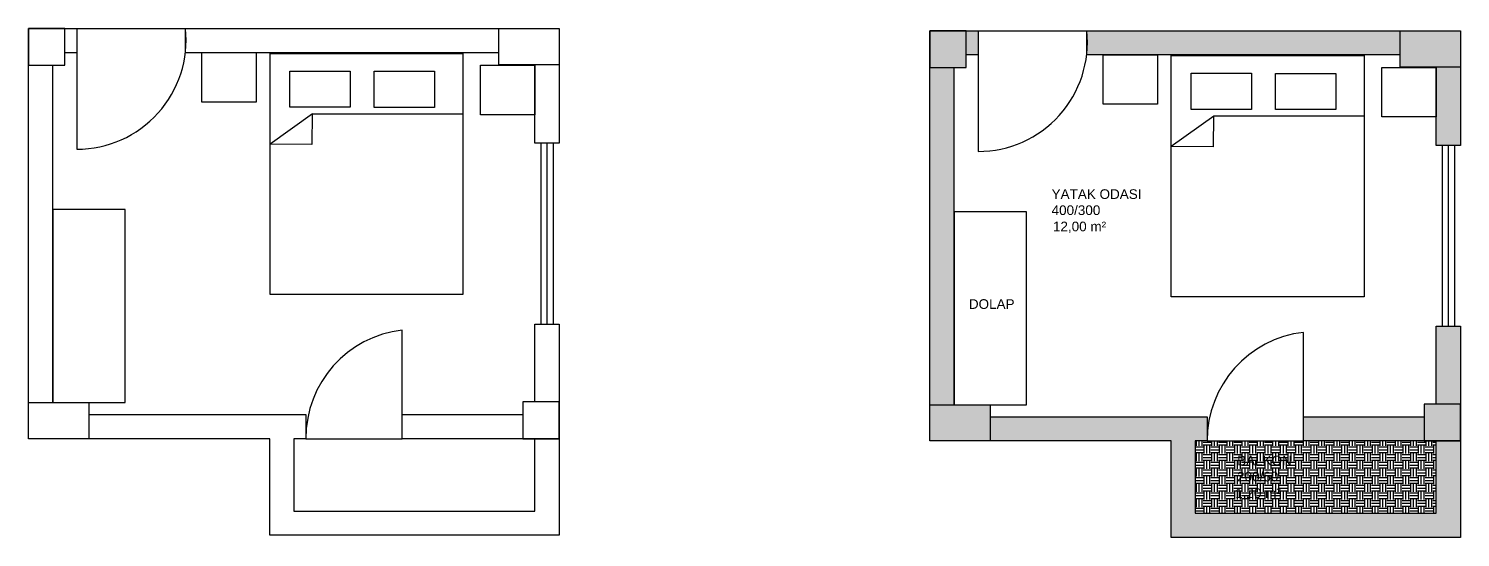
# Model space of a CAD drawing. Header units: millimetres. Extents: x 1751 to 4239, y 1841 to 2290.
# Drawn here: x 3052 to 4239, y 1841 to 2263 of the extents above; entities that cross this region are included whole.
import ezdxf

# ---------------------------------------------------------------- set-up
doc = ezdxf.new("R2010")
doc.units = ezdxf.units.MM
for name, color, linetype in [('kapı pencere', 170, 'Continuous'), ('kolon', 10, 'Continuous'), ('Layer1', 50, 'Continuous'), ('teşrif', 220, 'Continuous')]:
    doc.layers.add(name, color=color, linetype=linetype)
doc.styles.get("Standard").update_dxf_attribs({"font": 'arial.ttf'})

# ---------------------------------------------------------------- blocks, each defined once
blk = doc.blocks.new('DOLAP')
at = {"layer": 'teşrif'}
blk.add_lwpolyline([(3600, 2099.7), (3660, 2099.7), (3660, 2259.7), (3600, 2259.7), (3600, 2099.7)], dxfattribs=at)
blk = doc.blocks.new('YATAK')
at = {"layer": 'teşrif'}
for p, q in [((3600.5, 2150.1), (3600.9, 2150.1)), ((3600.9, 2125.1), (3636.2, 2150.3)), ((3636, 2150.1), (3635.6, 2124.5)), ((3635.8, 2150.1), (3760.8, 2150.1)), ((3635.6, 2124.5), (3600.9, 2124.8))]:
    blk.add_line(p, q, dxfattribs=at)
for points in [[(3600.9, 2200.2), (3760.9, 2200.2), (3760.9, 2000.2), (3600.9, 2000.2), (3600.9, 2200.2)], [(3617.3, 2155.5), (3617.3, 2185.5), (3667.3, 2185.5), (3667.3, 2155.5), (3617.3, 2155.5)], [(3687.4, 2155.4), (3687.4, 2185.4), (3737.4, 2185.4), (3737.4, 2155.4), (3687.4, 2155.4)]]:
    blk.add_lwpolyline(points, dxfattribs=at)
blk = doc.blocks.new('KOMODİN')
at = {"layer": 'teşrif'}
blk.add_lwpolyline([(3578.6, 2249.7), (3623.6, 2249.7), (3623.6, 2208.7), (3578.6, 2208.7)], close=True, dxfattribs=at)

msp = doc.modelspace()

# ---------------------------------------------------------------- hatches: boundary and pattern name
at = {"layer": 'teşrif', "true_color": 0xed1f24}
h = msp.add_hatch(color=240, dxfattribs=at)
h.dxf.hatch_style = 1
h.paths.add_polyline_path([(3829.319, 2261.067), (3799.319, 2261.067), (3799.319, 2230.66), (3829.319, 2230.66)])
h.paths.add_polyline_path([(3849.319, 1951.067), (3819.319, 1951.067), (3799.319, 1951.067), (3799.319, 1921.067), (3849.319, 1921.067)])
h.paths.add_polyline_path([(4239.319, 2261.067), (4189.319, 2261.067), (4189.319, 2231.067), (4239.319, 2231.067)])
h.paths.add_polyline_path([(4239.319, 1951.473), (4209.319, 1951.473), (4209.319, 1921.067), (4239.319, 1921.067)])
at = {"layer": 'teşrif'}
h = msp.add_hatch(color=8, dxfattribs=at)
h.dxf.hatch_style = 1
h.paths.add_polyline_path([(3819.319, 2230.66), (3799.319, 2230.66), (3799.319, 1951.067), (3819.319, 1951.067), (3819.319, 2111.067)])
h.paths.add_polyline_path([(3839.319, 2261.067), (3829.319, 2261.067), (3829.319, 2241.067), (3839.319, 2241.067)])
h.paths.add_polyline_path([(4189.319, 2261.067), (3929.458, 2261.067, -0.05534273), (3929.319, 2241.067), (3943.095, 2241.067), (3943.095, 2241.111), (3988.095, 2241.111), (4189.319, 2241.067)])
h.paths.add_polyline_path([(4029.319, 1941.067), (3849.319, 1941.067), (3849.319, 1921.067), (3999.319, 1921.067), (3999.319, 1841.067), (4239.319, 1841.067), (4239.319, 1921.067), (4219.319, 1921.067), (4219.319, 1861.067), (4019.319, 1861.067), (4019.319, 1921.067), (4029.319, 1921.067, -0.00308639), (4029.319, 1922.178)])
h.paths.add_polyline_path([(4209.319, 1941.067), (4109.319, 1941.067), (4109.319, 1921.067), (4209.319, 1921.067)], flags=17)
h.paths.add_polyline_path([(4239.319, 2016.067), (4219.319, 2016.067), (4219.319, 1951.473), (4239.319, 1951.473)])
h.paths.add_polyline_path([(4239.319, 2231.067), (4219.319, 2231.067), (4219.319, 2166.067), (4239.319, 2166.067)])
at = {"layer": 'teşrif', "true_color": 0xc7c8ca}
h = msp.add_hatch(dxfattribs=at)
h.set_pattern_fill('EARTH', color=9)
h.paths.add_polyline_path([(4219.319, 1921.067), (4209.319, 1921.067), (4109.319, 1921.067), (4029.319, 1921.067), (4019.319, 1921.067), (4019.319, 1861.067), (4219.319, 1861.067)])

# ---------------------------------------------------------------- linework, layer by layer
at = {"layer": 'kapı pencere'}
for p, q in [((3091.631, 2262.899), (3091.631, 2162.899)), ((3091.631, 2262.899), (3181.631, 2262.899)), ((3839.319, 2261.067), (3839.319, 2161.067)), ((3839.319, 2261.067), (3929.319, 2261.067)), ((3476.631, 2167.899), (3476.631, 2017.899)), ((3481.631, 2167.899), (3481.631, 2017.899)), ((3486.631, 2167.899), (3486.631, 2017.899)), ((4224.319, 2166.067), (4224.319, 2016.067)), ((4229.319, 2166.067), (4229.319, 2016.067)), ((4234.319, 2166.067), (4234.319, 2016.067)), ((3361.631, 1922.899), (3361.631, 2012.899)), ((4109.319, 1921.067), (4109.319, 2011.067)), ((3281.631, 1922.899), (3361.631, 1922.899)), ((4029.319, 1921.067), (4109.319, 1921.067))]:
    msp.add_line(p, q, dxfattribs=at)
for centre, radius, start, end in [((3091.631, 2253.524), 90.625, 270, 5.937772), ((3839.319, 2251.692), 90.625, 270, 5.937772), ((3371.631, 1923.455), 90.002, 96.379248, 180.353673), ((4119.319, 1921.622), 90.002, 96.379248, 180.353673)]:
    msp.add_arc(centre, radius, start, end, dxfattribs=at)
at = {"layer": 'kolon'}
for points in [[(3051.631, 2232.493), (3081.631, 2232.493), (3081.631, 2262.899), (3051.631, 2262.899)], [(3799.319, 2230.66), (3829.319, 2230.66), (3829.319, 2261.067), (3799.319, 2261.067)], [(3461.631, 1922.899), (3491.631, 1922.899), (3491.631, 1953.306), (3461.631, 1953.306)], [(4209.319, 1921.067), (4239.319, 1921.067), (4239.319, 1951.473), (4209.319, 1951.473)]]:
    msp.add_lwpolyline(points, close=True, dxfattribs=at)
for points in [[(3491.631, 2262.899), (3491.631, 2232.899), (3441.631, 2232.899), (3441.631, 2262.899), (3491.631, 2262.899)], [(4239.319, 2261.067), (4239.319, 2231.067), (4189.319, 2231.067), (4189.319, 2261.067), (4239.319, 2261.067)], [(3101.631, 1952.899), (3101.631, 1922.899), (3051.631, 1922.899), (3051.631, 1952.899), (3101.631, 1952.899)], [(3849.319, 1951.067), (3849.319, 1921.067), (3799.319, 1921.067), (3799.319, 1951.067), (3849.319, 1951.067)]]:
    msp.add_lwpolyline(points, dxfattribs=at)
at = {"layer": 'Layer1'}
for points in [[(3491.631, 1942.899), (3491.631, 1842.899), (3251.631, 1842.899), (3251.631, 1922.899), (3051.631, 1922.899), (3051.631, 2262.899), (3091.631, 2262.899), (3091.631, 2242.899), (3081.631, 2242.899)], [(3441.631, 2242.899), (3181.631, 2242.899), (3181.631, 2262.899), (3491.631, 2262.899), (3491.631, 2167.899), (3471.631, 2167.899), (3471.631, 2232.899)], [(4239.319, 1941.067), (4239.319, 1841.067), (3999.319, 1841.067), (3999.319, 1921.067), (3799.319, 1921.067), (3799.319, 2261.067), (3839.319, 2261.067), (3839.319, 2241.067), (3829.319, 2241.067)], [(4189.319, 2241.067), (3929.319, 2241.067), (3929.319, 2261.067), (4239.319, 2261.067), (4239.319, 2166.067), (4219.319, 2166.067), (4219.319, 2231.067)], [(3071.631, 1952.899), (3071.631, 2232.493)], [(3819.319, 1951.067), (3819.319, 2230.66)], [(3471.631, 1953.306), (3471.631, 2017.899), (3491.631, 2017.899), (3491.631, 1922.899), (3361.631, 1922.899), (3361.631, 1942.899), (3461.631, 1942.899)], [(4219.319, 1951.473), (4219.319, 2016.067), (4239.319, 2016.067), (4239.319, 1921.067), (4109.319, 1921.067), (4109.319, 1941.067), (4209.319, 1941.067)], [(3101.631, 1942.899), (3281.631, 1942.899), (3281.631, 1922.899), (3271.631, 1922.899), (3271.631, 1862.899), (3471.631, 1862.899), (3471.631, 1922.899)], [(3849.319, 1941.067), (4029.319, 1941.067), (4029.319, 1921.067), (4019.319, 1921.067), (4019.319, 1861.067), (4219.319, 1861.067), (4219.319, 1921.067)]]:
    msp.add_lwpolyline(points, dxfattribs=at)

# ---------------------------------------------------------------- block references
at = {"layer": 'teşrif'}
for name, p in [('KOMODİN', (-383.211, -6.717)), ('YATAK', (-349.037, 42.212)), ('KOMODİN', (364.477, -8.549)), ('YATAK', (398.652, 40.379)), ('KOMODİN', (-151.987, -17.171)), ('KOMODİN', (595.702, -19.004)), ('DOLAP', (-528.414, -146.818)), ('DOLAP', (219.274, -148.651))]:
    msp.add_blockref(name, p, dxfattribs=at)

# ---------------------------------------------------------------- texts
at = {"layer": 'Defpoints', "char_height": 8.0076, "attachment_point": 1}
for s, insert in [('YATAK ODASI\\P400/300 ', (3900.228, 2129.702)), ('12,00 m²', (3901.328, 2102.87)), ('DOLAP', (3831.582, 2038.524)), ('BALKON\\P200/60', (4054.121, 1908.791)), ('1,20 m²', (4052.52, 1881.71))]:
    msp.add_mtext_dynamic_manual_height_columns(s, width=159.74978, gutter_width=40.038, heights=[0], dxfattribs=dict(at, insert=insert))

doc.saveas('drawing.dxf')
